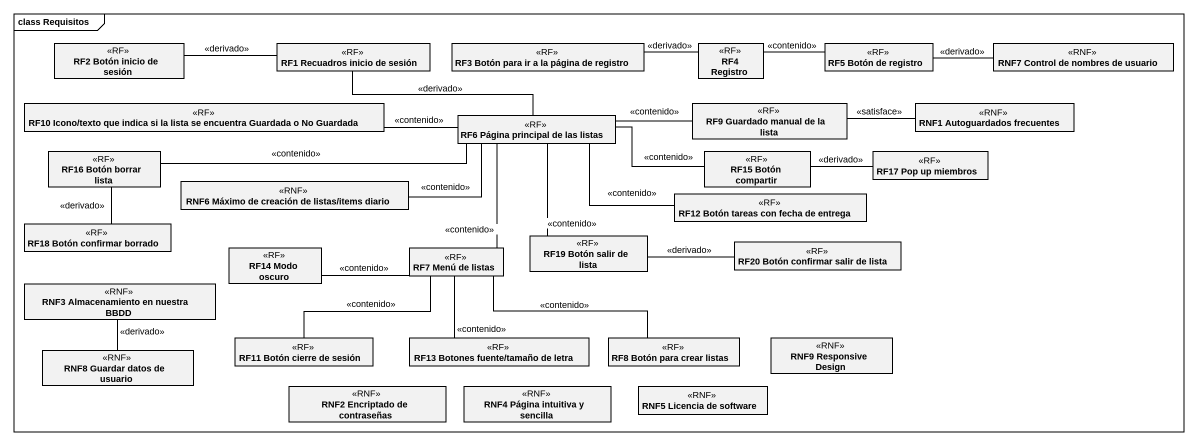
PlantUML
@startuml
mainframe class Requisitos
hide circle
hide empty members
class "RF2 Botón inicio de sesión" as RF2_Botón_inicio_de_sesión <<RF>>
class "RF1 Recuadros inicio de sesión" as RF1_Recuadros_inicio_de <<RF>>
class "RF3 Botón para ir a la página de registro" as RF3_Botón_para_ir_a_la <<RF>>
class "RF4 Registro" as RF4_Registro <<RF>>
class "RF5 Botón de registro" as RF5_Botón_de_registro <<RF>>
class "RNF7 Control de nombres de usuario" as RNF7_Control_de_nombres_de <<RNF>>
class "RF10 Icono/texto que indica si la lista se encuentra Guardada o No Guardada" as RF10_Icono_texto_que_indica <<RF>>
class "RF9 Guardado manual de la lista" as RF9_Guardado_manual_de_la <<RF>>
class "RNF1 Autoguardados frecuentes" as RNF1_Autoguardados <<RNF>>
class "RF6 Página principal de las listas" as RF6_Página_principal_de_las <<RF>>
class "RF16 Botón borrar lista" as RF16_Botón_borrar_lista <<RF>>
class "RNF6 Máximo de creación de listas/items diario" as RNF6_Máximo_de_creación_de <<RNF>>
class "RF15 Botón compartir" as RF15_Botón_compartir <<RF>>
class "RF17 Pop up miembros" as RF17_Pop_up_miembros <<RF>>
class "RF18 Botón confirmar borrado" as RF18_Botón_confirmar_borrado <<RF>>
class "RF12 Botón tareas con fecha de entrega" as RF12_Botón_tareas_con_fecha <<RF>>
class "RF14 Modo oscuro" as RF14_Modo_oscuro <<RF>>
class "RF7 Menú de listas" as RF7_Menú_de_listas <<RF>>
class "RF19 Botón salir de lista" as RF19_Botón_salir_de_lista <<RF>>
class "RF20 Botón confirmar salir de lista" as RF20_Botón_confirmar_salir <<RF>>
class "RNF3 Almacenamiento en nuestra BBDD" as RNF3_Almacenamiento_en <<RNF>>
class "RF11 Botón cierre de sesión" as RF11_Botón_cierre_de_sesión <<RF>>
class "RF13 Botones fuente/tamaño de letra" as RF13_Botones_fuente_tamaño <<RF>>
class "RF8 Botón para crear listas" as RF8_Botón_para_crear_listas <<RF>>
class "RNF9 Responsive Design" as RNF9_Responsive_Design <<RNF>>
class "RNF8 Guardar datos de usuario" as RNF8_Guardar_datos_de <<RNF>>
class "RNF2 Encriptado de contraseñas" as RNF2_Encriptado_de <<RNF>>
class "RNF4 Página intuitiva y sencilla" as RNF4_Página_intuitiva_y <<RNF>>
class "RNF5 Licencia de software" as RNF5_Licencia_de_software <<RNF>>
RF2_Botón_inicio_de_sesión -right- RF1_Recuadros_inicio_de : <<derivado>>
RF4_Registro -left- RF3_Botón_para_ir_a_la : <<derivado>>
RF5_Botón_de_registro -left- RF4_Registro : <<contenido>>
RNF7_Control_de_nombres_de -left- RF5_Botón_de_registro : <<derivado>>
RF10_Icono_texto_que_indica -right- RF6_Página_principal_de_las : <<contenido>>
RF9_Guardado_manual_de_la -left- RF6_Página_principal_de_las : <<contenido>>
RNF1_Autoguardados -left- RF9_Guardado_manual_de_la : <<satisface>>
RF6_Página_principal_de_las -left- RF1_Recuadros_inicio_de : <<derivado>>
RF16_Botón_borrar_lista -right- RF6_Página_principal_de_las : <<contenido>>
RNF6_Máximo_de_creación_de -right- RF6_Página_principal_de_las : <<contenido>>
RF15_Botón_compartir -left- RF6_Página_principal_de_las : <<contenido>>
RF17_Pop_up_miembros -left- RF15_Botón_compartir : <<derivado>>
RF18_Botón_confirmar_borrado -up- RF16_Botón_borrar_lista : <<derivado>>
RF12_Botón_tareas_con_fecha -left- RF6_Página_principal_de_las : <<contenido>>
RF14_Modo_oscuro -right- RF7_Menú_de_listas : <<contenido>>
RF7_Menú_de_listas -up- RF6_Página_principal_de_las : <<contenido>>
RF19_Botón_salir_de_lista -up- RF6_Página_principal_de_las : <<contenido>>
RF20_Botón_confirmar_salir -left- RF19_Botón_salir_de_lista : <<derivado>>
RF11_Botón_cierre_de_sesión -right- RF7_Menú_de_listas : <<contenido>>
RF13_Botones_fuente_tamaño -up- RF7_Menú_de_listas : <<contenido>>
RF8_Botón_para_crear_listas -left- RF7_Menú_de_listas : <<contenido>>
RNF8_Guardar_datos_de -up- RNF3_Almacenamiento_en : <<derivado>>
@enduml
